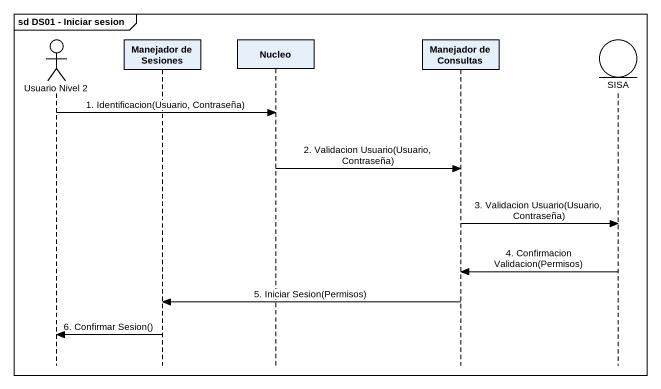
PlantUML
@startuml
mainframe sd DS01 - Iniciar sesion
hide footbox
actor "Usuario Nivel 2" as Usuario_Nivel_2
participant "Manejador de Sesiones" as Manejador_de_Sesiones
participant Nucleo
participant "Manejador de Consultas" as Manejador_de_Consultas
entity SISA

Usuario_Nivel_2 -> Nucleo : 1. Identificacion(Usuario, Contraseña)
Nucleo -> Manejador_de_Consultas : 2. Validacion Usuario(Usuario, Contraseña)
Manejador_de_Consultas -> SISA : 3. Validacion Usuario(Usuario, Contraseña)
SISA -> Manejador_de_Consultas : 4. Confirmacion Validacion(Permisos)
Manejador_de_Consultas -> Manejador_de_Sesiones : 5. Iniciar Sesion(Permisos)
Manejador_de_Sesiones -> Usuario_Nivel_2 : 6. Confirmar Sesion()
@enduml
